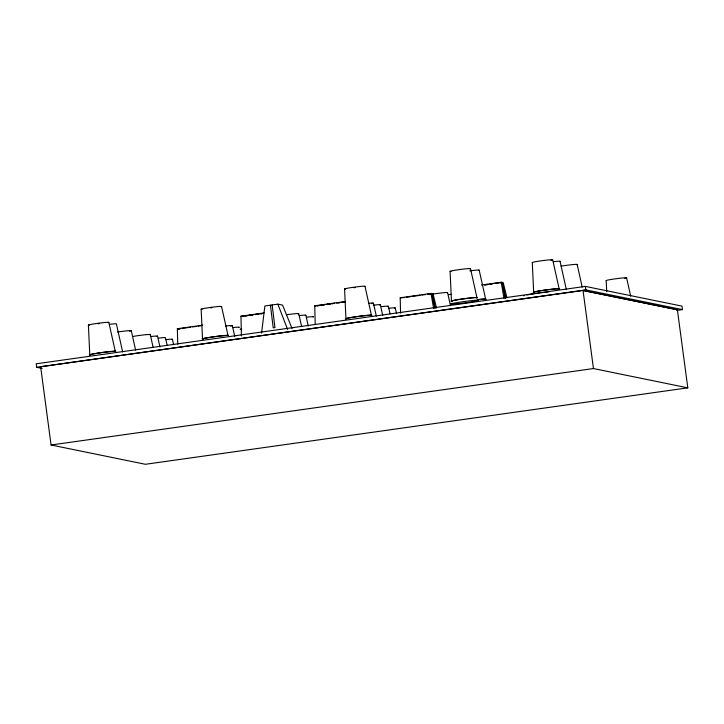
<?xml version="1.0" encoding="UTF-8"?>
<svg xmlns="http://www.w3.org/2000/svg" width="724" height="724" viewBox="0 0 724 724"><rect width="100%" height="100%" fill="white"/><g stroke="black" fill="none" stroke-linecap="round" stroke-linejoin="round"><path stroke-width="1.09" d="M261.581 333.094L264.866 305.981L277.862 304.152L282.568 305.112L292.043 328.479M241.409 335.945L240.956 316.198L264.088 312.94M315.202 324.442L314.777 305.799L345.62 301.446M241.807 316.37L252.83 314.822M255.029 314.506L262.74 313.42M316.732 305.818L324.442 304.723M326.642 304.415L334.352 303.329M336.56 303.021L339.864 302.551M342.063 302.243L345.375 301.772M245.382 315.963L247.581 315.646M249.78 315.338L253.092 314.877M255.291 314.56L258.595 314.098M260.803 313.791L263.002 313.474M316.994 305.863L319.193 305.555M322.497 305.094L324.705 304.777M326.904 304.469L330.207 304.008M332.416 303.691L334.615 303.383M337.927 302.913L340.126 302.605M342.325 302.297L344.534 301.989M481.406 285.03L501.234 282.242L503.225 282.641L506.963 297.926M484.465 284.894L487.768 284.432M489.976 284.125L492.175 283.808M494.374 283.5L502.085 282.414L505.433 298.46M484.727 284.948L488.03 284.487M490.239 284.17L492.438 283.862M495.741 283.401L497.949 283.084M500.148 282.776L502.356 282.469L505.47 297.446M177.715 344.09L177.362 328.732L202.702 325.157M178.213 328.904L180.683 328.651M182.62 328.289L190.593 327.248M192.539 326.886L196.104 326.479M198.041 326.108L201.353 325.646M400.553 313.148L400.2 297.79L431.042 293.437L433.033 293.844L436.5 308.035M404.616 297.546L400.2 297.79M406.562 297.184L410.128 296.768M412.065 296.406L420.047 295.374M421.983 295.012L425.549 294.596M427.495 294.234L432.156 293.663L435.052 307.573M429.73 294.306L433.033 293.844M676.85 310.397L682.442 309.61L681.972 306.107L585.336 286.396L36.2 363.801L36.671 367.294L42.155 368.416M36.671 367.294L585.807 289.899L682.442 309.61M40.137 366.806L586.331 290.007M40.662 366.914L51.078 444.998L593.454 368.552L687.8 387.847L677.383 309.772L583.037 290.469L593.454 368.552M687.8 387.847L145.424 464.292L51.078 444.998M354.154 287.736L355.276 287.582M210.747 307.935L211.861 307.781M97.993 323.827L99.116 323.673M582.34 290.387L582.874 290.496M583.969 290.722L677.383 309.772M314.777 305.799L315.628 305.971M240.956 316.198L242.947 316.605M177.362 328.732L179.353 329.139M277.862 304.152L287.573 329.438M626.613 277.898L630.685 296.216M577.173 264.477L582.205 287.102M560.059 261.346L566.304 289.356M552.702 259.844L559.181 288.93M479.188 270.188L485.668 299.265A12.914 0.652 -7.6 0 0 477.243 299.709M470.5 268.685L476.971 297.763A12.914 0.652 -7.6 0 0 461.948 299.057A12.914 0.652 -7.6 0 0 452.627 301.229M447.577 292.641L450.455 305.573M395.286 307.944L396.49 313.329M388.363 306.279L390.046 313.818M380.335 304.777L382.734 315.546M373.43 303.148L376.308 316.071M364.987 286.315L371.457 315.402M305.863 315.257L308.261 326.026M298.75 313.673L301.627 326.596M232.359 325.637L234.757 336.407M221.571 306.524L228.042 335.601A12.914 0.652 -7.6 0 0 214.684 336.669A12.914 0.652 -7.6 0 0 202.684 339.04M172.403 339.303L173.606 344.687M167.144 345.276L165.461 337.728A10.335 0.525 -7.6 0 0 158.719 338.09M157.551 336.171L159.95 346.941M150.275 334.579L153.153 347.502M131.297 330.741L135.614 350.126M122.646 351.936L116.41 323.936A10.335 0.525 -7.6 0 0 109.677 324.289M108.826 322.415L115.297 351.493A12.914 0.652 -7.6 0 0 106.88 351.936A12.914 0.652 -7.6 0 0 92.02 354.163M431.893 293.609L435.015 308.587M501.234 282.242L504.004 298.36M431.042 293.437L433.622 308.487M585.336 286.396L585.807 289.899M272.152 304.958L274.939 327.601L273.21 327.845L270.432 305.193M606.196 280.532L606.703 291.546M532.285 262.477L533.66 292.215M450.084 271.31L451.45 301.048M344.57 288.948L345.936 318.687M201.154 309.148L202.521 338.886M88.409 325.04L89.776 354.778M523.76 295.881A16.625 0.842 -7.6 0 1 524.447 295.573M527.018 294.967A16.625 0.842 -7.6 0 1 539.642 292.949M540.719 292.804A16.625 0.842 -7.6 0 1 544.964 292.279M545.977 292.152A16.625 0.842 -7.6 0 1 548.883 291.844M561.055 266.151A10.335 0.525 -7.6 0 1 573.173 264.55A10.335 0.525 -7.6 0 1 576.603 264.685M553.326 261.708A10.335 0.525 -7.6 0 1 559.498 261.563M534.421 292.46A13.376 0.679 -7.6 0 1 545.796 289.971A13.376 0.679 -7.6 0 1 558.892 289.148M533.814 292.369A12.914 0.652 -7.6 0 1 547.489 289.772A12.914 0.652 -7.6 0 1 558.466 289.193M532.411 262.595A10.335 0.525 -7.6 0 1 544.674 260.359A10.335 0.525 -7.6 0 1 550.91 260.341M452.219 301.293A13.376 0.679 -7.6 0 1 463.586 298.813A13.376 0.679 -7.6 0 1 476.682 297.98M451.016 271.455A10.335 0.525 -7.6 0 1 459.803 269.536A10.335 0.525 -7.6 0 1 469.93 268.894M469.84 270.857A10.335 0.525 -7.6 0 1 478.618 270.396M477.397 299.673A13.376 0.679 -7.6 0 1 485.379 299.483M346.706 318.931A13.376 0.679 -7.6 0 1 356.353 316.678A13.376 0.679 -7.6 0 1 371.91 315.338M346.099 318.832A12.914 0.652 -7.6 0 1 356.434 316.696A12.914 0.652 -7.6 0 1 371.303 315.248M345.502 289.093A10.335 0.525 -7.6 0 1 354.289 287.166A10.335 0.525 -7.6 0 1 364.416 286.523M203.29 339.131A13.376 0.679 -7.6 0 1 212.937 336.886A13.376 0.679 -7.6 0 1 228.494 335.547M202.096 309.293A10.335 0.525 -7.6 0 1 210.883 307.374A10.335 0.525 -7.6 0 1 221.001 306.732M90.545 355.022A13.376 0.679 -7.6 0 1 100.193 352.778A13.376 0.679 -7.6 0 1 115.75 351.439M89.939 354.932A12.914 0.652 -7.6 0 1 90.491 354.516M89.342 325.185A10.335 0.525 -7.6 0 1 98.129 323.266A10.335 0.525 -7.6 0 1 108.256 322.623M117.55 332.026A10.335 0.525 -7.6 0 1 129.198 330.651A10.335 0.525 -7.6 0 1 129.506 331.239M133.451 336.37A10.335 0.525 -7.6 0 1 145.913 334.687A10.335 0.525 -7.6 0 1 149.705 334.787M150.818 336.524A10.335 0.525 -7.6 0 1 156.981 336.379M165.669 339.656A10.335 0.525 -7.6 0 1 171.841 339.511M606.314 280.65A10.335 0.525 -7.6 0 1 618.586 278.405A10.335 0.525 -7.6 0 1 624.812 278.396M431.468 294.315A10.335 0.525 -7.6 0 1 443.577 292.713A10.335 0.525 -7.6 0 1 447.007 292.858M448.708 294.605A10.335 0.525 -7.6 0 1 451.079 294.351M388.553 308.306A10.335 0.525 -7.6 0 1 394.716 308.153M381.629 306.641A10.335 0.525 -7.6 0 1 387.802 306.487M373.593 305.139A10.335 0.525 -7.6 0 1 379.765 304.985M369.068 303.256A10.335 0.525 -7.6 0 1 371.629 303.646M306.867 317.184A10.335 0.525 -7.6 0 1 313.03 317.04M299.13 315.61A10.335 0.525 -7.6 0 1 305.293 315.465M286.731 314.714A10.335 0.525 -7.6 0 1 298.179 313.881M240.087 329.203A10.335 0.525 -7.6 0 1 241.707 329.022M232.63 327.628A10.335 0.525 -7.6 0 1 238.802 327.483M225.617 325.99A10.335 0.525 -7.6 0 1 230.558 326.126M456.582 303.872A14.145 0.715 -7.6 0 0 478.564 300.415A14.145 0.715 -7.6 0 0 458.618 302.351A14.145 0.715 -7.6 0 0 456.582 303.872"/></g></svg>
